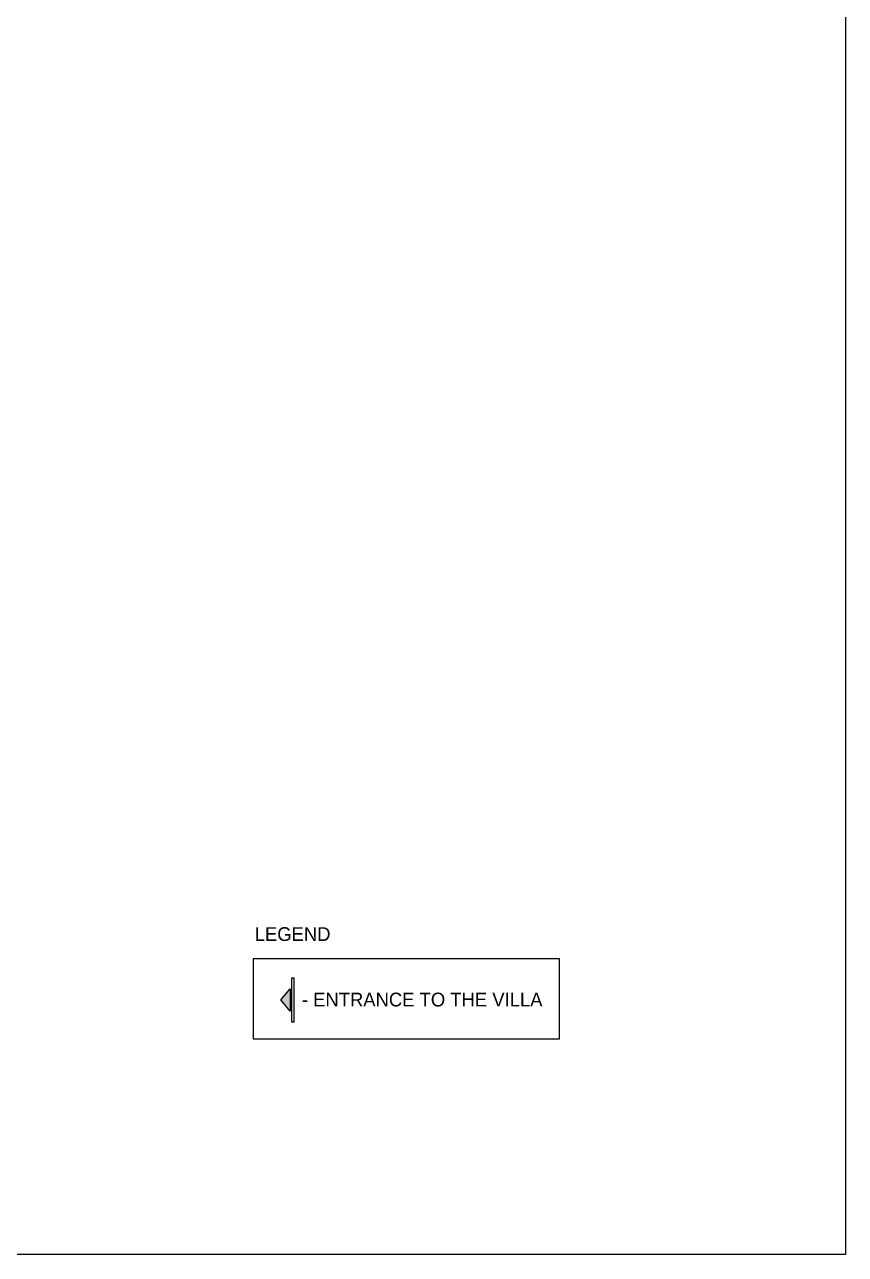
# Model space of a CAD drawing. Header units: millimetres. Extents: x -176651 to 388869, y -469666 to 486614.
# Drawn here: x 299523 to 388869, y -18386 to 115527 of the extents above; entities that cross this region are included whole.
import ezdxf

# ---------------------------------------------------------------- set-up
doc = ezdxf.new("R2010")
doc.units = ezdxf.units.MM
doc.layers.add('ad-Entrance Point', color=4, linetype='Continuous')
doc.styles.add('MtX_Century_Gothic', font='GOTHIC.TTF')

# ---------------------------------------------------------------- blocks, each defined once
blk = doc.blocks.new('Site boundary')
at = {"ltscale": 5}
blk.add_lwpolyline([(-176651, 486614), (388869, 486614), (388869, -18386), (-176651, -18386)], close=True, dxfattribs=at)
blk = doc.blocks.new('$ZCDB_AUDIT_GENERATED_25A5F3')
at = {"layer": 'ad-Entrance Point', "ltscale": 5}
h = blk.add_hatch(color=256, dxfattribs=at)
h.dxf.hatch_style = 1
h.paths.add_polyline_path([(-300, -1187.5), (-300, -3637.5), (-1300, -2412.5)])
for points in [[(-100, 0), (100, 0), (100, -4825), (-100, -4825)], [(-300, -1187.5), (-300, -3637.5), (-1300, -2412.5)]]:
    blk.add_lwpolyline(points, close=True, dxfattribs=at)

msp = doc.modelspace()

# ---------------------------------------------------------------- linework, layer by layer
at = {"ltscale": 5}
msp.add_lwpolyline([(324415, 5086), (357765, 5086), (357765, 13799), (324415, 13799)], close=True, dxfattribs=at)

# ---------------------------------------------------------------- block references
msp.add_blockref('Site boundary', (0, 0))
at = {"layer": 'ad-Entrance Point', "ltscale": 5}
msp.add_blockref('$ZCDB_AUDIT_GENERATED_25A5F3', (328729, 11732), dxfattribs=at)

# ---------------------------------------------------------------- next in the draw order: texts
at = {"linetype": 'Continuous', "char_height": 1500, "attachment_point": 5, "style": 'MtX_Century_Gothic', "bg_fill": 2}
for s, insert, width in [('LEGEND', (328697, 16482), 7884.16), ('- ENTRANCE TO THE VILLA', (342801, 9353), 25466.22)]:
    msp.add_mtext(s, dxfattribs=dict(at, insert=insert, width=width))

doc.saveas('drawing.dxf')
